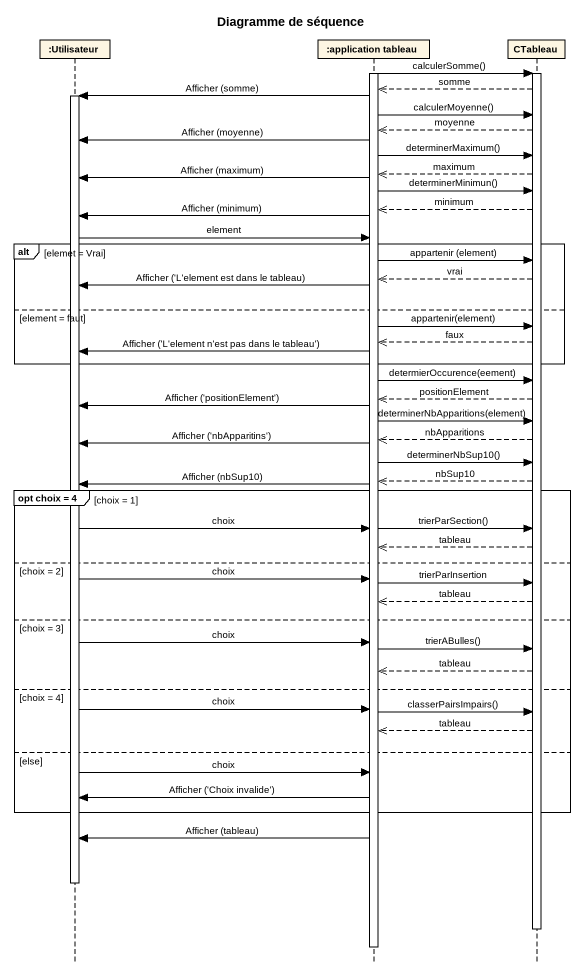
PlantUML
@startuml
title Diagramme de séquence
hide footbox
participant ":Utilisateur" as Utilisateur
participant ":application tableau" as application_tableau
participant CTableau

activate application_tableau
application_tableau -> CTableau : calculerSomme()
activate CTableau
CTableau -->> application_tableau : somme
application_tableau -> Utilisateur : Afficher (somme)
activate Utilisateur
application_tableau -> CTableau : calculerMoyenne()
CTableau -->> application_tableau : moyenne
application_tableau -> Utilisateur : Afficher (moyenne)
application_tableau -> CTableau : determinerMaximum()
CTableau -->> application_tableau : maximum
application_tableau -> Utilisateur : Afficher (maximum)
application_tableau -> CTableau : determinerMinimun()
CTableau -->> application_tableau : minimum
application_tableau -> Utilisateur : Afficher (minimum)
Utilisateur -> application_tableau : element
alt elemet = Vrai
  application_tableau -> CTableau : appartenir (element)
  CTableau -->> application_tableau : vrai
  application_tableau -> Utilisateur : Afficher ('L'element est dans le tableau)
else element = faut
  application_tableau -> CTableau : appartenir(element)
  CTableau -->> application_tableau : faux
  application_tableau -> Utilisateur : Afficher ('L'element n'est pas dans le tableau')
end
application_tableau -> CTableau : determierOccurence(eement)
CTableau -->> application_tableau : positionElement
application_tableau -> Utilisateur : Afficher ('positionElement')
application_tableau -> CTableau : determinerNbApparitions(element)
CTableau -->> application_tableau : nbApparitions
application_tableau -> Utilisateur : Afficher ('nbApparitins')
application_tableau -> CTableau : determinerNbSup10()
CTableau -->> application_tableau : nbSup10
application_tableau -> Utilisateur : Afficher (nbSup10)
group opt choix = 4 [choix = 1]
  Utilisateur -> application_tableau : choix
  application_tableau -> CTableau : trierParSection()
  CTableau -->> application_tableau : tableau
else choix = 2
  Utilisateur -> application_tableau : choix
  application_tableau -> CTableau : trierParInsertion
  CTableau -->> application_tableau : tableau
else choix = 3
  Utilisateur -> application_tableau : choix
  application_tableau -> CTableau : trierABulles()
  CTableau -->> application_tableau : tableau
else choix = 4
  Utilisateur -> application_tableau : choix
  application_tableau -> CTableau : classerPairsImpairs()
  CTableau -->> application_tableau : tableau
else else
  Utilisateur -> application_tableau : choix
  application_tableau -> Utilisateur : Afficher ('Choix invalide')
end
application_tableau -> Utilisateur : Afficher (tableau)
deactivate Utilisateur
deactivate CTableau
deactivate application_tableau
@enduml
